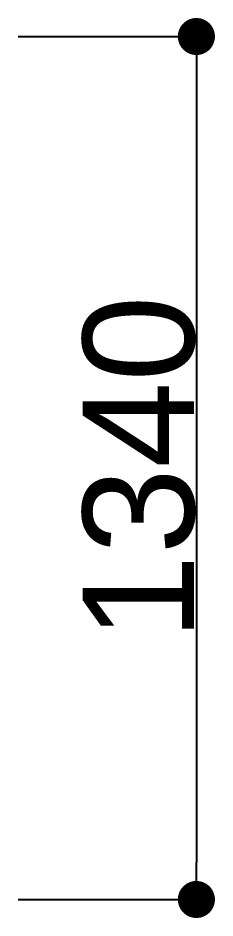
# Model space of a CAD drawing. Header units: millimetres. Extents: x 0 to 1313252738, y -131 to 560100888.
# Drawn here: x 1313164132 to 1313164662, y 560061074 to 560063504 of the extents above; entities that cross this region are included whole.
import ezdxf

# ---------------------------------------------------------------- set-up
doc = ezdxf.new("R2010")
doc.units = ezdxf.units.MM
doc.layers.get('0').update_dxf_attribs({"lineweight": 0})
doc.layers.add('TOS_M1', color=7, linetype='Continuous', lineweight=9)
doc.styles.add('onnjuku', font='arial.ttf')
doc.dimstyles.new('onnjuku', dxfattribs={"dimtxt": 100, "dimasz": 30, "dimexe": 1.25, "dimexo": 0.625, "dimtad": 1, "dimdec": 0, "dimtxsty": 'onnjuku', "dimblk": 'DOT', "dimcen": 2.5, "dimadec": 0, "dimazin": 0, "dimtfac": 1, "dimtdec": 0, "dimtmove": 0, "dimatfit": 3, "dimfxl": 500, "dimfxlon": 1, "dimarcsym": 0})

# ---------------------------------------------------------------- blocks, each defined once
blk = doc.blocks.new('_Dot')
at = {"color": 0, "linetype": 'ByBlock', "lineweight": -2}
blk.add_line((-0.5, 0), (-1, 0), dxfattribs=at)
at = {"color": 0, "linetype": 'ByBlock', "const_width": 0.5}
blk.add_lwpolyline([(-0.25, 0, 1), (0.25, 0, 1)], format="xyb", close=True, dxfattribs=at)
blk = doc.blocks.new('*D600')
at = {"layer": 'Defpoints', "color": 0, "transparency": 16777216}
for p in [(1313164131.9, 560063454.5), (1313164131.9, 560061124.4), (1313164612.3, 560061124.4)]:
    blk.add_point(p, dxfattribs=at)
at = {"layer": 'TOS_M1', "color": 0, "lineweight": -2, "transparency": 16777216}
for p, q in [((1313164132.5, 560063454.5), (1313164613.6, 560063454.5)), ((1313164612.3, 560063354.5), (1313164612.3, 560061224.4)), ((1313164132.5, 560061124.4), (1313164613.6, 560061124.4))]:
    blk.add_line(p, q, dxfattribs=at)
at = {"layer": 'TOS_M1', "color": 0, "lineweight": -2, "transparency": 16777216, "xscale": 100, "yscale": 100, "zscale": 100}
for p, rotation in [((1313164612.3, 560063454.5), 90), ((1313164612.3, 560061124.4), 270)]:
    blk.add_blockref('_Dot', p, dxfattribs=dict(at, rotation=rotation))
at = {"layer": 'TOS_M1', "color": 0, "lineweight": 9, "transparency": 16777216, "insert": (1313164458.4, 560062289.4), "char_height": 300, "attachment_point": 5, "rotation": 90, "style": 'onnjuku'}
blk.add_mtext('1340', dxfattribs=at)

msp = doc.modelspace()

# ---------------------------------------------------------------- dimensions: what is measured, and where the dimension line sits
at = {"layer": 'TOS_M1', "color": 1, "lineweight": 9}
dim = msp.add_linear_dim(base=(1313164612.341, 560061124.389), p1=(1313164131.868, 560063454.486), p2=(1313164131.868, 560061124.389), angle=90, text='1340', dimstyle='onnjuku', override={"dimtxt": 300, "dimasz": 100}, dxfattribs=at)
dim.commit()
dim.dimension.update_dxf_attribs({"geometry": '*D600', "text_midpoint": (1313164458.441, 560062289.437)})

doc.saveas('drawing.dxf')
